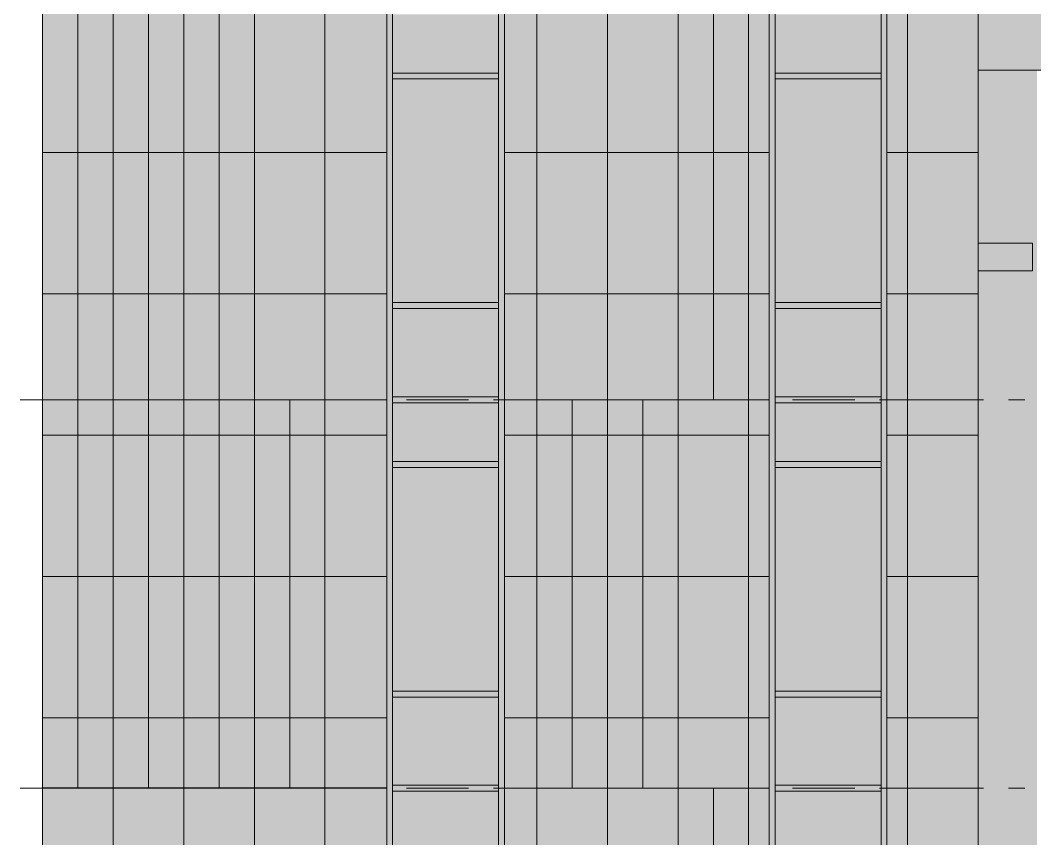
# Model space of a CAD drawing. Header units: millimetres. Extents: x 1499747 to 4230374, y -28481 to 441852.
# Drawn here: x 4128824 to 4137444, y 386800 to 393752 of the extents above; entities that cross this region are included whole.
import ezdxf

# ---------------------------------------------------------------- set-up
doc = ezdxf.new("R2010")
doc.units = ezdxf.units.MM
doc.header["$MEASUREMENT"] = 0
doc.layers.add('Чертеж и Рисунок', color=7, linetype='Continuous')

msp = doc.modelspace()

# ---------------------------------------------------------------- hatches: boundary and pattern name
at = {"layer": 'Чертеж и Рисунок', "linetype": 'Continuous', "lineweight": 0, "true_color": 0xffffff}
for points in [[(4129312.73686, 390528.39705), (4129312.73686, 393828.40209), (4129012.7364, 393828.40209), (4129012.7364, 390528.39705)], [(4129912.73778, 390528.39705), (4129912.73778, 393828.40209), (4129612.73732, 393828.40209), (4129612.73732, 390528.39705)], [(4130512.7387, 390528.39705), (4130512.7387, 393828.40209), (4130212.73824, 393828.40209), (4130212.73824, 390528.39705)], [(4130812.73915, 390528.39705), (4131937.74087, 390528.39705), (4131937.74087, 393828.40209), (4130812.73915, 393828.40209)], [(4133812.74374, 390528.39705), (4133812.74374, 393828.40209), (4132937.7424, 393828.40209), (4132937.7424, 390528.39705)], [(4135187.74584, 390528.39705), (4135187.74584, 393828.40209), (4134712.74511, 393828.40209), (4134712.74511, 390528.39705)], [(4136962.74855, 390528.39705), (4136962.74855, 393828.40209), (4136362.74763, 393828.40209), (4136362.74763, 390528.39705)], [(4136962.74855, 393828.40209), (4136962.74855, 393328.40133), (4150962.66994, 393328.40133), (4150962.66994, 393828.40209)], [(4137462.74931, 393328.40133), (4136962.74855, 393328.40133), (4136962.74855, 373528.37108), (4137462.74931, 373528.37108)], [(4136962.64855, 391622.69872), (4137424.54926, 391622.69872), (4137424.54926, 391858.39908), (4136962.64855, 391858.39908)], [(4129912.73778, 387228.39201), (4129912.73778, 390528.39705), (4129312.73686, 390528.39705), (4129312.73686, 387228.39201)], [(4131112.73961, 387228.39201), (4131112.73961, 390528.39705), (4130512.7387, 390528.39705), (4130512.7387, 387228.39201)], [(4131412.74007, 387228.39201), (4131937.74087, 387228.39201), (4131937.74087, 390528.39705), (4131412.74007, 390528.39705)], [(4133512.74328, 387228.39201), (4134112.7442, 387228.39201), (4134112.7442, 390528.39705), (4133512.74328, 390528.39705)], [(4135012.74557, 387228.39201), (4135012.74557, 390528.39705), (4134412.74465, 390528.39705), (4134412.74465, 387228.39201)], [(4136362.74763, 387228.39201), (4136362.74763, 390528.39705), (4136187.74737, 390528.39705), (4136187.74737, 387228.39201)], [(4130812.73915, 383928.38697), (4130812.73915, 387228.39201), (4129612.73732, 387228.39201), (4129612.73732, 383928.38697)], [(4133812.74374, 383928.38697), (4133812.74374, 387228.39201), (4132937.7424, 387228.39201), (4132937.7424, 383928.38697)], [(4134712.74511, 383928.38697), (4134712.74511, 387228.39201), (4134412.74465, 387228.39201), (4134412.74465, 383928.38697)], [(4135187.74584, 383928.38697), (4135187.74584, 387228.39201), (4135012.74557, 387228.39201), (4135012.74557, 383928.38697)], [(4136962.74855, 383928.38697), (4136962.74855, 387228.39201), (4136362.74763, 387228.39201), (4136362.74763, 383928.38697)]]:
    msp.add_hatch(color=7, dxfattribs=at).paths.add_polyline_path(points)
at = {"layer": 'Чертеж и Рисунок', "linetype": 'Continuous', "lineweight": 0, "true_color": 0x868d8e}
for points in [[(4129312.73686, 390528.39705), (4129612.73732, 390528.39705), (4129612.73732, 393828.40209), (4129312.73686, 393828.40209)], [(4129912.73778, 390528.39705), (4130212.73824, 390528.39705), (4130212.73824, 393828.40209), (4129912.73778, 393828.40209)], [(4130812.73915, 390528.39705), (4130812.73915, 393828.40209), (4130512.7387, 393828.40209), (4130512.7387, 390528.39705)], [(4134712.74511, 390528.39705), (4134712.74511, 393828.40209), (4133812.74374, 393828.40209), (4133812.74374, 390528.39705)], [(4136362.74763, 390528.39705), (4136362.74763, 393828.40209), (4136187.74737, 393828.40209), (4136187.74737, 390528.39705)], [(4129312.73686, 387228.39201), (4129312.73686, 390528.39705), (4129012.7364, 390528.39705), (4129012.7364, 387228.39201)], [(4130512.7387, 387228.39201), (4130512.7387, 390528.39705), (4129912.73778, 390528.39705), (4129912.73778, 387228.39201)], [(4131412.74007, 387228.39201), (4131412.74007, 390528.39705), (4131112.73961, 390528.39705), (4131112.73961, 387228.39201)], [(4133512.74328, 387228.39201), (4133512.74328, 390528.39705), (4132937.7424, 390528.39705), (4132937.7424, 387228.39201)], [(4134412.74465, 387228.39201), (4134412.74465, 390528.39705), (4134112.7442, 390528.39705), (4134112.7442, 387228.39201)], [(4135187.74584, 387228.39201), (4135187.74584, 390528.39705), (4135012.74557, 390528.39705), (4135012.74557, 387228.39201)], [(4136962.74855, 387228.39201), (4136962.74855, 390528.39705), (4136362.74763, 390528.39705), (4136362.74763, 387228.39201)], [(4129612.73732, 383928.38697), (4129612.73732, 387228.39201), (4129012.7364, 387228.39201), (4129012.7364, 383928.38697)], [(4130812.73915, 383928.38697), (4131937.74087, 383928.38697), (4131937.74087, 387228.39201), (4130812.73915, 387228.39201)], [(4134412.74465, 383928.38697), (4134412.74465, 387228.39201), (4133812.74374, 387228.39201), (4133812.74374, 383928.38697)], [(4135012.74557, 383928.38697), (4135012.74557, 387228.39201), (4134712.74511, 387228.39201), (4134712.74511, 383928.38697)], [(4136362.74763, 383928.38697), (4136362.74763, 387228.39201), (4136187.74737, 387228.39201), (4136187.74737, 383928.38697)]]:
    msp.add_hatch(color=252, dxfattribs=at).paths.add_polyline_path(points)
at = {"layer": 'Чертеж и Рисунок', "linetype": 'Continuous', "lineweight": 0, "true_color": 0x2e2e2e}
for points in [[(4131937.74087, 393278.40125), (4131987.74095, 393278.40125), (4131987.74095, 393828.40209), (4131937.74087, 393828.40209)], [(4132937.7424, 393828.40209), (4132887.74232, 393828.40209), (4132887.74232, 393278.40125), (4132937.7424, 393278.40125)], [(4135187.74584, 393278.40125), (4135237.74591, 393278.40125), (4135237.74591, 393828.40209), (4135187.74584, 393828.40209)], [(4136187.74737, 393828.40209), (4136137.74729, 393828.40209), (4136137.74729, 393278.40125), (4136187.74737, 393278.40125)], [(4131937.74087, 391328.39827), (4131987.74095, 391328.39827), (4131987.74095, 393278.40125), (4131937.74087, 393278.40125)], [(4131987.74095, 393253.40121), (4132217.7413, 393253.40121), (4132217.7413, 393303.40129), (4131987.74095, 393303.40129)], [(4132217.7413, 393253.40121), (4132887.74232, 393253.40121), (4132887.74232, 393303.40129), (4132217.7413, 393303.40129)], [(4132937.7424, 393278.40125), (4132887.74232, 393278.40125), (4132887.74232, 391328.39827), (4132937.7424, 391328.39827)], [(4135187.74584, 391328.39827), (4135237.74591, 391328.39827), (4135237.74591, 393278.40125), (4135187.74584, 393278.40125)], [(4135237.74591, 393253.40121), (4135467.74627, 393253.40121), (4135467.74627, 393303.40129), (4135237.74591, 393303.40129)], [(4135467.74627, 393253.40121), (4136137.74729, 393253.40121), (4136137.74729, 393303.40129), (4135467.74627, 393303.40129)], [(4136187.74737, 393278.40125), (4136137.74729, 393278.40125), (4136137.74729, 391328.39827), (4136187.74737, 391328.39827)], [(4131987.74095, 391303.39824), (4132217.7413, 391303.39824), (4132217.7413, 391353.39831), (4131987.74095, 391353.39831)], [(4132217.7413, 391303.39824), (4132887.74232, 391303.39824), (4132887.74232, 391353.39831), (4132217.7413, 391353.39831)], [(4135237.74591, 391353.39831), (4135237.74591, 391303.39824), (4135467.74627, 391303.39824), (4135467.74627, 391353.39831)], [(4135467.74627, 391303.39824), (4136137.74729, 391303.39824), (4136137.74729, 391353.39831), (4135467.74627, 391353.39831)], [(4131937.74087, 390528.39705), (4131987.74095, 390528.39705), (4131987.74095, 391328.39827), (4131937.74087, 391328.39827)], [(4132937.7424, 391328.39827), (4132887.74232, 391328.39827), (4132887.74232, 390528.39705), (4132937.7424, 390528.39705)], [(4135187.74584, 390528.39705), (4135237.74591, 390528.39705), (4135237.74591, 391328.39827), (4135187.74584, 391328.39827)], [(4136187.74737, 391328.39827), (4136137.74729, 391328.39827), (4136137.74729, 390528.39705), (4136187.74737, 390528.39705)], [(4131937.74087, 389978.39621), (4131987.74095, 389978.39621), (4131987.74095, 390528.39705), (4131937.74087, 390528.39705)], [(4132217.7413, 390553.39709), (4131987.74095, 390553.39709), (4131987.74095, 390503.39701), (4132217.7413, 390503.39701)], [(4132887.74232, 390553.39709), (4132217.7413, 390553.39709), (4132217.7413, 390503.39701), (4132887.74232, 390503.39701)], [(4132937.7424, 390528.39705), (4132887.74232, 390528.39705), (4132887.74232, 389978.39621), (4132937.7424, 389978.39621)], [(4135187.74584, 389978.39621), (4135237.74591, 389978.39621), (4135237.74591, 390528.39705), (4135187.74584, 390528.39705)], [(4135237.74591, 390503.39701), (4135467.74627, 390503.39701), (4135467.74627, 390553.39709), (4135237.74591, 390553.39709)], [(4135467.74627, 390503.39701), (4136137.74729, 390503.39701), (4136137.74729, 390553.39709), (4135467.74627, 390553.39709)], [(4136187.74737, 390528.39705), (4136137.74729, 390528.39705), (4136137.74729, 389978.39621), (4136187.74737, 389978.39621)], [(4131937.74087, 388028.39323), (4131987.74095, 388028.39323), (4131987.74095, 389978.39621), (4131937.74087, 389978.39621)], [(4131987.74095, 389953.39617), (4132217.7413, 389953.39617), (4132217.7413, 390003.39625), (4131987.74095, 390003.39625)], [(4132217.7413, 389953.39617), (4132887.74232, 389953.39617), (4132887.74232, 390003.39625), (4132217.7413, 390003.39625)], [(4132937.7424, 389978.39621), (4132887.74232, 389978.39621), (4132887.74232, 388028.39323), (4132937.7424, 388028.39323)], [(4135187.74584, 388028.39323), (4135237.74591, 388028.39323), (4135237.74591, 389978.39621), (4135187.74584, 389978.39621)], [(4135237.74591, 390003.39625), (4135237.74591, 389953.39617), (4135467.74627, 389953.39617), (4135467.74627, 390003.39625)], [(4135467.74627, 390003.39625), (4135467.74627, 389953.39617), (4136137.74729, 389953.39617), (4136137.74729, 390003.39625)], [(4136187.74737, 389978.39621), (4136137.74729, 389978.39621), (4136137.74729, 388028.39323), (4136187.74737, 388028.39323)], [(4131937.74087, 387228.39201), (4131987.74095, 387228.39201), (4131987.74095, 388028.39323), (4131937.74087, 388028.39323)], [(4131987.74095, 388003.39319), (4132217.7413, 388003.39319), (4132217.7413, 388053.39327), (4131987.74095, 388053.39327)], [(4132217.7413, 388003.39319), (4132887.74232, 388003.39319), (4132887.74232, 388053.39327), (4132217.7413, 388053.39327)], [(4132937.7424, 388028.39323), (4132887.74232, 388028.39323), (4132887.74232, 387228.39201), (4132937.7424, 387228.39201)], [(4135187.74584, 387228.39201), (4135237.74591, 387228.39201), (4135237.74591, 388028.39323), (4135187.74584, 388028.39323)], [(4135237.74591, 388003.39319), (4135467.74627, 388003.39319), (4135467.74627, 388053.39327), (4135237.74591, 388053.39327)], [(4135467.74627, 388053.39327), (4135467.74627, 388003.39319), (4136137.74729, 388003.39319), (4136137.74729, 388053.39327)], [(4136187.74737, 388028.39323), (4136137.74729, 388028.39323), (4136137.74729, 387228.39201), (4136187.74737, 387228.39201)], [(4131937.74087, 386678.39117), (4131987.74095, 386678.39117), (4131987.74095, 387228.39201), (4131937.74087, 387228.39201)], [(4132217.7413, 387253.39205), (4131987.74095, 387253.39205), (4131987.74095, 387203.39197), (4132217.7413, 387203.39197)], [(4132887.74232, 387253.39205), (4132217.7413, 387253.39205), (4132217.7413, 387203.39197), (4132887.74232, 387203.39197)], [(4132937.7424, 387228.39201), (4132887.74232, 387228.39201), (4132887.74232, 386678.39117), (4132937.7424, 386678.39117)], [(4135187.74584, 386678.39117), (4135237.74591, 386678.39117), (4135237.74591, 387228.39201), (4135187.74584, 387228.39201)], [(4135237.74591, 387203.39197), (4135467.74627, 387203.39197), (4135467.74627, 387253.39205), (4135237.74591, 387253.39205)], [(4135467.74627, 387253.39205), (4135467.74627, 387203.39197), (4136137.74729, 387203.39197), (4136137.74729, 387253.39205)], [(4136187.74737, 387228.39201), (4136137.74729, 387228.39201), (4136137.74729, 386678.39117), (4136187.74737, 386678.39117)]]:
    msp.add_hatch(color=250, dxfattribs=at).paths.add_polyline_path(points)
at = {"layer": 'Чертеж и Рисунок', "linetype": 'Continuous', "lineweight": 0, "true_color": 0x84adf9}
for points in [[(4131987.74095, 393303.40129), (4132887.74232, 393303.40129), (4132887.74232, 393803.40205), (4131987.74095, 393803.40205)], [(4135237.74591, 393803.40205), (4135237.74591, 393303.40129), (4136137.74729, 393303.40129), (4136137.74729, 393803.40205)], [(4131987.74095, 391353.39831), (4132887.74232, 391353.39831), (4132887.74232, 393253.40121), (4131987.74095, 393253.40121)], [(4135237.74591, 393253.40121), (4135237.74591, 391353.39831), (4136137.74729, 391353.39831), (4136137.74729, 393253.40121)], [(4131987.74095, 390553.39709), (4132887.74232, 390553.39709), (4132887.74232, 391303.39824), (4131987.74095, 391303.39824)], [(4135237.74591, 391303.39824), (4135237.74591, 390553.39709), (4136137.74729, 390553.39709), (4136137.74729, 391303.39824)], [(4131987.74095, 390003.39625), (4132887.74232, 390003.39625), (4132887.74232, 390503.39701), (4131987.74095, 390503.39701)], [(4136137.74729, 390503.39701), (4135237.74591, 390503.39701), (4135237.74591, 390003.39625), (4136137.74729, 390003.39625)], [(4131987.74095, 388053.39327), (4132887.74232, 388053.39327), (4132887.74232, 389953.39617), (4131987.74095, 389953.39617)], [(4135237.74591, 388053.39327), (4136137.74729, 388053.39327), (4136137.74729, 389953.39617), (4135237.74591, 389953.39617)], [(4131987.74095, 387253.39205), (4132887.74232, 387253.39205), (4132887.74232, 388003.39319), (4131987.74095, 388003.39319)], [(4135237.74591, 387253.39205), (4136137.74729, 387253.39205), (4136137.74729, 388003.39319), (4135237.74591, 388003.39319)], [(4131987.74095, 386703.39121), (4132887.74232, 386703.39121), (4132887.74232, 387203.39197), (4131987.74095, 387203.39197)], [(4135237.74591, 387203.39197), (4135237.74591, 386703.39121), (4136137.74729, 386703.39121), (4136137.74729, 387203.39197)]]:
    msp.add_hatch(color=161, dxfattribs=at).paths.add_polyline_path(points)

# ---------------------------------------------------------------- linework, layer by layer
at = {"layer": 'Чертеж и Рисунок', "color": 253, "linetype": 'Continuous', "lineweight": 5, "true_color": 0xaaaaaa}
for points in [[(4135012.54557, 409296.12572), (4135012.54557, 369078.36428)], [(4134412.54465, 409150.7155), (4134412.54465, 369080.86428)], [(4133812.54374, 409005.30528), (4133812.54374, 369078.36428)], [(4133212.54282, 408859.89506), (4133212.54282, 369078.36428)], [(4129612.53732, 408678.46478), (4129612.53732, 369078.36428)], [(4130212.53824, 408678.46478), (4130212.53824, 369078.36428)], [(4130812.53915, 408678.46478), (4130812.53915, 369078.36428)], [(4131412.54007, 408678.46478), (4131412.54007, 369078.36428)], [(4135187.74584, 407478.46295), (4135187.74584, 369078.36428)], [(4136187.74737, 407478.46295), (4136187.74737, 369078.36428)], [(4136362.74763, 404178.45791), (4136362.74763, 369078.36428)], [(4129012.7364, 392628.00026), (4129912.73778, 392628.00026)], [(4129912.73778, 392628.00026), (4131937.74087, 392628.00026)], [(4132937.7424, 392628.00026), (4135187.74584, 392628.00026)], [(4136187.74737, 392628.00026), (4136962.74855, 392628.00026)], [(4129012.7364, 391427.99843), (4129912.73778, 391427.99843)], [(4129912.73778, 391427.99843), (4131937.74087, 391427.99843)], [(4132937.7424, 391427.99843), (4135187.74584, 391427.99843)], [(4136187.74737, 391427.99843), (4136962.74855, 391427.99843)], [(4129012.7364, 390227.99659), (4131937.74087, 390227.99659)], [(4132937.7424, 390227.99659), (4135187.74584, 390227.99659)], [(4136187.74737, 390227.99659), (4136962.74855, 390227.99659)], [(4129012.7364, 389027.99476), (4131937.74087, 389027.99476)], [(4132937.7424, 389027.99476), (4135187.74584, 389027.99476)], [(4136187.74737, 389027.99476), (4136962.74855, 389027.99476)], [(4129012.7364, 387827.99293), (4131937.74087, 387827.99293)], [(4132937.7424, 387827.99293), (4135187.74584, 387827.99293)], [(4136187.74737, 387827.99293), (4136962.74855, 387827.99293)]]:
    msp.add_lwpolyline(points, dxfattribs=at)
at = {"layer": 'Чертеж и Рисунок', "color": 7, "linetype": 'Continuous', "lineweight": 5}
for points in [[(4129012.7364, 369078.36428), (4129012.7364, 400428.41218)], [(4129312.73686, 390528.39705), (4129312.73686, 393828.40209)], [(4129612.73732, 393828.40209), (4129612.73732, 390528.39705)], [(4129912.73778, 393828.40209), (4129912.73778, 390528.39705)], [(4129912.73778, 390528.39705), (4129912.73778, 393828.40209)], [(4130212.73824, 393828.40209), (4130212.73824, 390528.39705)], [(4130512.7387, 390528.39705), (4130512.7387, 393828.40209)], [(4130812.73915, 393828.40209), (4130812.73915, 390528.39705)], [(4131937.74087, 390528.39705), (4131937.74087, 393828.40209)], [(4131987.74095, 393303.40129), (4131987.74095, 393803.40205)], [(4132887.74232, 393803.40205), (4132887.74232, 393303.40129)], [(4132937.7424, 393828.40209), (4132937.7424, 390528.39705)], [(4133812.74374, 390528.39705), (4133812.74374, 393828.40209)], [(4134712.74511, 393828.40209), (4134712.74511, 390528.39705)], [(4135237.74591, 393303.40129), (4135237.74591, 393803.40205)], [(4136137.74729, 393803.40205), (4136137.74729, 393303.40129)], [(4136962.74855, 393828.40209), (4136962.74855, 393328.40133)], [(4131987.74095, 393278.40125), (4131987.74095, 393303.40129)], [(4132217.7413, 393303.40129), (4131987.74095, 393303.40129)], [(4131987.74095, 393253.40121), (4131987.74095, 393278.40125)], [(4132217.7413, 393253.40121), (4131987.74095, 393253.40121)], [(4131987.74095, 391353.39831), (4131987.74095, 393253.40121)], [(4132887.74232, 393303.40129), (4132217.7413, 393303.40129)], [(4132887.74232, 393253.40121), (4132217.7413, 393253.40121)], [(4132887.74232, 393303.40129), (4132887.74232, 393278.40125)], [(4132887.74232, 393278.40125), (4132887.74232, 393253.40121)], [(4132887.74232, 393253.40121), (4132887.74232, 391353.39831)], [(4135237.74591, 393278.40125), (4135237.74591, 393303.40129)], [(4135467.74627, 393303.40129), (4135237.74591, 393303.40129)], [(4135237.74591, 393253.40121), (4135237.74591, 393278.40125)], [(4135467.74627, 393253.40121), (4135237.74591, 393253.40121)], [(4135237.74591, 391353.39831), (4135237.74591, 393253.40121)], [(4136137.74729, 393303.40129), (4135467.74627, 393303.40129)], [(4136137.74729, 393253.40121), (4135467.74627, 393253.40121)], [(4136137.74729, 393303.40129), (4136137.74729, 393278.40125)], [(4136137.74729, 393278.40125), (4136137.74729, 393253.40121)], [(4136137.74729, 393253.40121), (4136137.74729, 391353.39831)], [(4136962.74855, 373528.37108), (4136962.74855, 393328.40133)], [(4136962.74855, 393328.40133), (4150962.66994, 393328.40133)], [(4136962.64855, 391622.69872), (4136962.64855, 391858.39908)], [(4136962.64855, 391858.39908), (4137424.54926, 391858.39908)], [(4137424.54926, 391858.39908), (4137424.54926, 391622.69872)], [(4137424.54926, 391622.69872), (4136962.64855, 391622.69872)], [(4131987.74095, 391328.39827), (4131987.74095, 391353.39831)], [(4132217.7413, 391353.39831), (4131987.74095, 391353.39831)], [(4132887.74232, 391353.39831), (4132217.7413, 391353.39831)], [(4132887.74232, 391353.39831), (4132887.74232, 391328.39827)], [(4135237.74591, 391328.39827), (4135237.74591, 391353.39831)], [(4135467.74627, 391353.39831), (4135237.74591, 391353.39831)], [(4136137.74729, 391353.39831), (4135467.74627, 391353.39831)], [(4136137.74729, 391353.39831), (4136137.74729, 391328.39827)], [(4131987.74095, 391303.39824), (4131987.74095, 391328.39827)], [(4132217.7413, 391303.39824), (4131987.74095, 391303.39824)], [(4131987.74095, 390553.39709), (4131987.74095, 391303.39824)], [(4132887.74232, 391303.39824), (4132217.7413, 391303.39824)], [(4132887.74232, 391328.39827), (4132887.74232, 391303.39824)], [(4132887.74232, 391303.39824), (4132887.74232, 390553.39709)], [(4135237.74591, 391303.39824), (4135237.74591, 391328.39827)], [(4135467.74627, 391303.39824), (4135237.74591, 391303.39824)], [(4135237.74591, 390553.39709), (4135237.74591, 391303.39824)], [(4136137.74729, 391303.39824), (4135467.74627, 391303.39824)], [(4136137.74729, 391328.39827), (4136137.74729, 391303.39824)], [(4136137.74729, 391303.39824), (4136137.74729, 390553.39709)], [(4129012.7364, 390528.39705), (4129312.73686, 390528.39705)], [(4129912.73778, 390528.39705), (4129312.73686, 390528.39705)], [(4129312.73686, 390528.39705), (4129312.73686, 387228.39201)], [(4129912.73778, 390528.39705), (4130212.73824, 390528.39705)], [(4129912.73778, 387228.39201), (4129912.73778, 390528.39705)], [(4130212.73824, 390528.39705), (4130512.7387, 390528.39705)], [(4130812.73915, 390528.39705), (4130512.7387, 390528.39705)], [(4130512.7387, 390528.39705), (4130512.7387, 387228.39201)], [(4131112.73961, 390528.39705), (4130812.73915, 390528.39705)], [(4131112.73961, 390528.39705), (4131412.74007, 390528.39705)], [(4131112.73961, 387228.39201), (4131112.73961, 390528.39705)], [(4131937.74087, 390528.39705), (4131412.74007, 390528.39705)], [(4131412.74007, 390528.39705), (4131412.74007, 387228.39201)], [(4131937.74087, 387228.39201), (4131937.74087, 390528.39705)], [(4131987.74095, 390553.39709), (4132217.7413, 390553.39709)], [(4131987.74095, 390528.39705), (4131987.74095, 390553.39709)], [(4131987.74095, 390503.39701), (4131987.74095, 390528.39705)], [(4131987.74095, 390503.39701), (4132217.7413, 390503.39701)], [(4131987.74095, 390003.39625), (4131987.74095, 390503.39701)], [(4132217.7413, 390553.39709), (4132887.74232, 390553.39709)], [(4132217.7413, 390503.39701), (4132887.74232, 390503.39701)], [(4132887.74232, 390553.39709), (4132887.74232, 390528.39705)], [(4132887.74232, 390528.39705), (4132887.74232, 390503.39701)], [(4132887.74232, 390503.39701), (4132887.74232, 390003.39625)], [(4132937.7424, 390528.39705), (4132937.7424, 387228.39201)], [(4132937.7424, 390528.39705), (4133512.74328, 390528.39705)], [(4133512.74328, 390528.39705), (4133512.74328, 387228.39201)], [(4133812.74374, 390528.39705), (4133512.74328, 390528.39705)], [(4134112.7442, 390528.39705), (4133812.74374, 390528.39705)], [(4134112.7442, 390528.39705), (4134412.74465, 390528.39705)], [(4134112.7442, 387228.39201), (4134112.7442, 390528.39705)], [(4135012.74557, 390528.39705), (4134412.74465, 390528.39705)], [(4134412.74465, 390528.39705), (4134412.74465, 387228.39201)], [(4135012.74557, 390528.39705), (4135187.74584, 390528.39705)], [(4135012.74557, 387228.39201), (4135012.74557, 390528.39705)], [(4135237.74591, 390553.39709), (4135467.74627, 390553.39709)], [(4135237.74591, 390528.39705), (4135237.74591, 390553.39709)], [(4135237.74591, 390503.39701), (4135237.74591, 390528.39705)], [(4135237.74591, 390503.39701), (4135467.74627, 390503.39701)], [(4135237.74591, 390003.39625), (4135237.74591, 390503.39701)], [(4135467.74627, 390553.39709), (4136137.74729, 390553.39709)], [(4135467.74627, 390503.39701), (4136137.74729, 390503.39701)], [(4136137.74729, 390553.39709), (4136137.74729, 390528.39705)], [(4136137.74729, 390528.39705), (4136137.74729, 390503.39701)], [(4136137.74729, 390503.39701), (4136137.74729, 390003.39625)], [(4136362.74763, 390528.39705), (4136187.74737, 390528.39705)], [(4136362.74763, 390528.39705), (4136962.74855, 390528.39705)], [(4131987.74095, 389978.39621), (4131987.74095, 390003.39625)], [(4132217.7413, 390003.39625), (4131987.74095, 390003.39625)], [(4131987.74095, 389953.39617), (4131987.74095, 389978.39621)], [(4132887.74232, 390003.39625), (4132217.7413, 390003.39625)], [(4132887.74232, 390003.39625), (4132887.74232, 389978.39621)], [(4132887.74232, 389978.39621), (4132887.74232, 389953.39617)], [(4135237.74591, 389978.39621), (4135237.74591, 390003.39625)], [(4135467.74627, 390003.39625), (4135237.74591, 390003.39625)], [(4135237.74591, 389953.39617), (4135237.74591, 389978.39621)], [(4136137.74729, 390003.39625), (4135467.74627, 390003.39625)], [(4136137.74729, 390003.39625), (4136137.74729, 389978.39621)], [(4136137.74729, 389978.39621), (4136137.74729, 389953.39617)], [(4132217.7413, 389953.39617), (4131987.74095, 389953.39617)], [(4131987.74095, 388053.39327), (4131987.74095, 389953.39617)], [(4132887.74232, 389953.39617), (4132217.7413, 389953.39617)], [(4132887.74232, 389953.39617), (4132887.74232, 388053.39327)], [(4135467.74627, 389953.39617), (4135237.74591, 389953.39617)], [(4135237.74591, 388053.39327), (4135237.74591, 389953.39617)], [(4136137.74729, 389953.39617), (4135467.74627, 389953.39617)], [(4136137.74729, 389953.39617), (4136137.74729, 388053.39327)], [(4131987.74095, 388028.39323), (4131987.74095, 388053.39327)], [(4132217.7413, 388053.39327), (4131987.74095, 388053.39327)], [(4131987.74095, 388003.39319), (4131987.74095, 388028.39323)], [(4132217.7413, 388003.39319), (4131987.74095, 388003.39319)], [(4131987.74095, 387253.39205), (4131987.74095, 388003.39319)], [(4132887.74232, 388053.39327), (4132217.7413, 388053.39327)], [(4132887.74232, 388003.39319), (4132217.7413, 388003.39319)], [(4132887.74232, 388053.39327), (4132887.74232, 388028.39323)], [(4132887.74232, 388028.39323), (4132887.74232, 388003.39319)], [(4132887.74232, 388003.39319), (4132887.74232, 387253.39205)], [(4135237.74591, 388028.39323), (4135237.74591, 388053.39327)], [(4135467.74627, 388053.39327), (4135237.74591, 388053.39327)], [(4135237.74591, 388003.39319), (4135237.74591, 388028.39323)], [(4135467.74627, 388003.39319), (4135237.74591, 388003.39319)], [(4135237.74591, 387253.39205), (4135237.74591, 388003.39319)], [(4136137.74729, 388053.39327), (4135467.74627, 388053.39327)], [(4136137.74729, 388003.39319), (4135467.74627, 388003.39319)], [(4136137.74729, 388053.39327), (4136137.74729, 388028.39323)], [(4136137.74729, 388028.39323), (4136137.74729, 388003.39319)], [(4136137.74729, 388003.39319), (4136137.74729, 387253.39205)], [(4129012.7364, 387228.39201), (4129312.73686, 387228.39201)], [(4129312.73686, 387228.39201), (4129612.73732, 387228.39201)], [(4130812.73915, 387228.39201), (4129612.73732, 387228.39201)], [(4129612.73732, 387228.39201), (4129612.73732, 383928.38697)], [(4130812.73915, 387228.39201), (4131112.73961, 387228.39201)], [(4130812.73915, 383928.38697), (4130812.73915, 387228.39201)], [(4131112.73961, 387228.39201), (4131412.74007, 387228.39201)], [(4131412.74007, 387228.39201), (4131937.74087, 387228.39201)], [(4131937.74087, 383928.38697), (4131937.74087, 387228.39201)], [(4131987.74095, 387253.39205), (4132217.7413, 387253.39205)], [(4131987.74095, 387228.39201), (4131987.74095, 387253.39205)], [(4131987.74095, 387203.39197), (4131987.74095, 387228.39201)], [(4132217.7413, 387253.39205), (4132887.74232, 387253.39205)], [(4132887.74232, 387253.39205), (4132887.74232, 387228.39201)], [(4132887.74232, 387228.39201), (4132887.74232, 387203.39197)], [(4133812.74374, 387228.39201), (4132937.7424, 387228.39201)], [(4132937.7424, 387228.39201), (4132937.7424, 383928.38697)], [(4133812.74374, 387228.39201), (4134112.7442, 387228.39201)], [(4133812.74374, 383928.38697), (4133812.74374, 387228.39201)], [(4134112.7442, 387228.39201), (4134412.74465, 387228.39201)], [(4134712.74511, 387228.39201), (4134412.74465, 387228.39201)], [(4134412.74465, 387228.39201), (4134412.74465, 383928.38697)], [(4134712.74511, 387228.39201), (4135012.74557, 387228.39201)], [(4134712.74511, 383928.38697), (4134712.74511, 387228.39201)], [(4135187.74584, 387228.39201), (4135012.74557, 387228.39201)], [(4135012.74557, 387228.39201), (4135012.74557, 383928.38697)], [(4135237.74591, 387253.39205), (4135467.74627, 387253.39205)], [(4135237.74591, 387228.39201), (4135237.74591, 387253.39205)], [(4135237.74591, 387203.39197), (4135237.74591, 387228.39201)], [(4135467.74627, 387253.39205), (4136137.74729, 387253.39205)], [(4136137.74729, 387253.39205), (4136137.74729, 387228.39201)], [(4136137.74729, 387228.39201), (4136137.74729, 387203.39197)], [(4136187.74737, 387228.39201), (4136362.74763, 387228.39201)], [(4136962.74855, 387228.39201), (4136362.74763, 387228.39201)], [(4131987.74095, 387203.39197), (4132217.7413, 387203.39197)], [(4131987.74095, 386703.39121), (4131987.74095, 387203.39197)], [(4132217.7413, 387203.39197), (4132887.74232, 387203.39197)], [(4132887.74232, 387203.39197), (4132887.74232, 386703.39121)], [(4135237.74591, 387203.39197), (4135467.74627, 387203.39197)], [(4135237.74591, 386703.39121), (4135237.74591, 387203.39197)], [(4135467.74627, 387203.39197), (4136137.74729, 387203.39197)], [(4136137.74729, 387203.39197), (4136137.74729, 386703.39121)]]:
    msp.add_lwpolyline(points, dxfattribs=at)
at = {"layer": 'Чертеж и Рисунок', "color": 1, "linetype": 'Continuous', "lineweight": 0}
for points in [[(4128823.53611, 390528.39705), (4129352.63692, 390528.39705)], [(4129564.33725, 390528.39705), (4129705.43746, 390528.39705)], [(4129917.13779, 390528.39705), (4130446.23859, 390528.39705)], [(4130657.93892, 390528.39705), (4130799.03913, 390528.39705)], [(4131010.73946, 390528.39705), (4131539.94026, 390528.39705)], [(4131751.54059, 390528.39705), (4131892.6408, 390528.39705)], [(4132104.34113, 390528.39705), (4132633.54194, 390528.39705)], [(4132845.14226, 390528.39705), (4132986.24247, 390528.39705)], [(4133197.9428, 390528.39705), (4133727.14361, 390528.39705)], [(4133938.74393, 390528.39705), (4134079.94415, 390528.39705)], [(4134291.54447, 390528.39705), (4134820.74528, 390528.39705)], [(4135032.4456, 390528.39705), (4135173.54582, 390528.39705)], [(4135385.14614, 390528.39705), (4135914.34695, 390528.39705)], [(4136126.04727, 390528.39705), (4136267.14749, 390528.39705)], [(4136478.74781, 390528.39705), (4137007.94862, 390528.39705)], [(4137219.64894, 390528.39705), (4137360.74916, 390528.39705)], [(4128823.53611, 387228.39201), (4129352.63692, 387228.39201)], [(4129564.33725, 387228.39201), (4129705.43746, 387228.39201)], [(4129917.13779, 387228.39201), (4130446.23859, 387228.39201)], [(4130657.93892, 387228.39201), (4130799.03913, 387228.39201)], [(4131010.73946, 387228.39201), (4131539.94026, 387228.39201)], [(4131751.54059, 387228.39201), (4131892.6408, 387228.39201)], [(4132104.34113, 387228.39201), (4132633.54194, 387228.39201)], [(4132845.14226, 387228.39201), (4132986.24247, 387228.39201)], [(4133197.9428, 387228.39201), (4133727.14361, 387228.39201)], [(4133938.74393, 387228.39201), (4134079.94415, 387228.39201)], [(4134291.54447, 387228.39201), (4134820.74528, 387228.39201)], [(4135032.4456, 387228.39201), (4135173.54582, 387228.39201)], [(4135385.14614, 387228.39201), (4135914.34695, 387228.39201)], [(4136126.04727, 387228.39201), (4136267.14749, 387228.39201)], [(4136478.74781, 387228.39201), (4137007.94862, 387228.39201)], [(4137219.64894, 387228.39201), (4137360.74916, 387228.39201)]]:
    msp.add_lwpolyline(points, dxfattribs=at)
at = {"layer": 'Чертеж и Рисунок', "color": 8, "linetype": 'Continuous', "lineweight": 15}
msp.add_lwpolyline([(4129012.7364, 387232.59202), (4131937.74087, 387232.59202)], dxfattribs=at)

doc.saveas('drawing.dxf')
